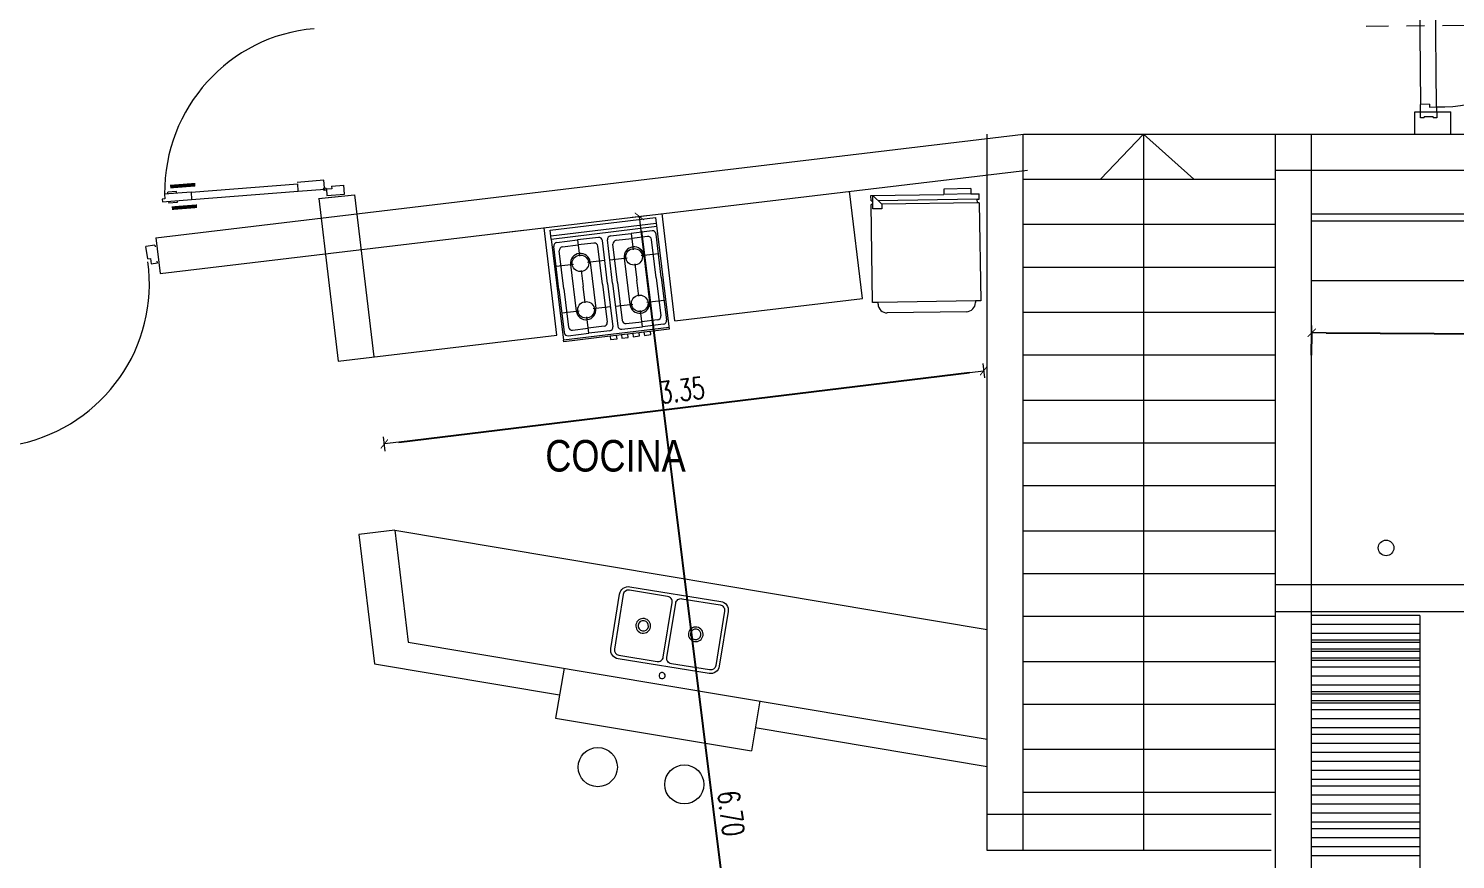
# Model space of a CAD drawing. Header units: millimetres. Extents: x 4525 to 9082, y 179 to 563.
# Drawn here: x 5381.25 to 5389.17, y 488.04 to 492.65 of the extents above; entities that cross this region are included whole.
import ezdxf

# ---------------------------------------------------------------- set-up
doc = ezdxf.new("R2010")
doc.units = ezdxf.units.MM
doc.header["$LTSCALE"] = 100
doc.linetypes.add('ACAD_ISO04W100', pattern=[30, 24, -3, 0, -3])
doc.linetypes.add('DASHDOT2', pattern=[0.5, 0.25, -0.125, 0, -0.125])
doc.layers.get('DEFPOINTS').update_dxf_attribs({"lineweight": 5})
for name, color, linetype, lineweight in [('000-Ejes', 251, 'ACAD_ISO04W100', 5), ('004-Carpinterias', 1, 'Continuous', 18), ('004-Carpinterias Puertas', 1, 'Continuous', 13), ('006-Cotas parciales', 7, 'Continuous', 5), ('A01-Barrido', 250, 'Continuous', 5), ('A01-Carpinterias', 1, 'Continuous', 18), ('EQ-cocinas', 24, 'Continuous', 18), ('HATCH MUROS', 251, 'Continuous', 9), ('SANIT', 12, 'Continuous', 13), ('SANIT-INT', 11, 'Continuous', 5)]:
    doc.layers.add(name, color=color, linetype=linetype, lineweight=lineweight)
doc.styles.add('AREAL', font='ARIALN.TTF')
doc.styles.add('COTAS', font='ROMANS.shx', dxfattribs={"width": 0.7})
doc.dimstyles.new('COTA40', dxfattribs={"dimscale": 0.4, "dimtxt": 0.3, "dimasz": 0.2, "dimexe": 0, "dimexo": 0, "dimgap": 0.09, "dimtad": 1, "dimzin": 0, "dimdsep": 46, "dimtxsty": 'COTAS', "dimblk1": 'COTA_N', "dimblk2": 'COTA_N', "dimsah": 1, "dimcen": 0.1, "dimclrd": 1, "dimclre": 8, "dimclrt": 5, "dimaunit": 1, "dimadec": 3, "dimazin": 0, "dimtfac": 1, "dimtix": 1, "dimtmove": 2, "dimatfit": 3, "dimldrblk": 'COTA_N', "dimfxl": 0, "dimtolj": 1, "dimtzin": 0, "dimarcsym": 0})

# ---------------------------------------------------------------- blocks, each defined once
blk = doc.blocks.new('COTA_N')
for p, q in [((-1, 0), (0, 0)), ((0, 0.5), (0, -0.5))]:
    blk.add_line(p, q)
at = {"const_width": 0.065}
blk.add_lwpolyline([(0.1414213562373163, 0.1414213562373021), (0.2828427124746327, 0.2828427124746187), (0, 0), (-0.1414213562373021, -0.1414213562373021), (-0.2828427124746185, -0.2828427124746185)], dxfattribs=at)
blk = doc.blocks.new('*D543')
at = {"layer": '006-Cotas parciales', "color": 1, "lineweight": -2, "ltscale": 100}
blk.add_line((5384.650997343426, 491.5259349116085), (5385.458618764372, 485.0329420041916), dxfattribs=at)
at = {"layer": 'DEFPOINTS', "color": 0, "ltscale": 100}
for p in [(5384.641122753524, 491.6053231504998), (5385.468493354305, 484.953553765304), (5385.468493354289, 484.9535537653021)]:
    blk.add_point(p, dxfattribs=at)
at = {"layer": '006-Cotas parciales', "color": 1, "lineweight": -2, "ltscale": 100, "xscale": 0.08000000000000002, "yscale": 0.08000000000000002, "zscale": 0.08000000000000007}
for p, rotation in [((5384.641122753508, 491.6053231504978), 97.09023635948252), ((5385.468493354289, 484.9535537653021), 277.0902363594825)]:
    blk.add_blockref('COTA_N', p, dxfattribs=dict(at, rotation=rotation))
at = {"layer": '006-Cotas parciales', "color": 5, "ltscale": 100, "insert": (5385.150073940566, 488.291287965801), "char_height": 0.12, "attachment_point": 5, "rotation": 277.0902363594825, "style": 'COTAS'}
blk.add_mtext('\\A1;6.70', dxfattribs=at)
blk = doc.blocks.new('PUERTA 1.04 0.90 PT')
at = {"layer": '000-Ejes', "linetype": 'DASHDOT2', "ltscale": 0.005}
blk.add_line((804.5839257300975, 1061.020194796287), (803.7390863906453, 1061.020194781595), dxfattribs=at)
at = {"layer": '004-Carpinterias', "linetype": 'Continuous'}
for p, q in [((804.1810281510955, 1060.632680111914), (803.2809786072223, 1060.632680111915)), ((803.2659785910225, 1060.590680066712), (804.1810281510955, 1060.590680066712))]:
    blk.add_line(p, q, dxfattribs=at)
at = {"layer": '004-Carpinterias', "color": 1, "linetype": 'Continuous'}
for p, q in [((803.2809786072219, 1060.632680111914), (803.2809786072219, 1060.605680082911)), ((803.3309786447421, 1060.63268011203), (803.3309786447417, 1060.642680122837)), ((803.3789786965804, 1060.642680122778), (803.3309786448012, 1060.642680122837)), ((803.485978812168, 1060.680680163877), (803.345978660941, 1060.680680163877)), ((803.345978660941, 1060.662680144459), (803.345978660941, 1060.680680163877)), ((803.4859788121685, 1060.662680144459), (803.345978660941, 1060.662680144459)), ((803.3789786965808, 1060.63268011209), (803.3789786965804, 1060.642680122897)), ((803.4859788121685, 1060.662680144459), (803.485978812168, 1060.680680163877)), ((803.2659785910221, 1060.605680082911), (803.2659785910225, 1060.590680066712)), ((803.2809786072219, 1060.605680082911), (803.2659785910221, 1060.605680082911)), ((803.2659785910221, 1060.605680082911), (803.2659785910225, 1060.590680066712)), ((803.3309786447421, 1060.590680066709), (803.3309786447417, 1060.580680055901)), ((803.3789786965804, 1060.580680055961), (803.3309786448012, 1060.580680055901)), ((803.345978660941, 1060.560680034287), (803.345978660941, 1060.542680014863)), ((803.4859788121685, 1060.560680034287), (803.345978660941, 1060.560680034287)), ((803.485978812168, 1060.542680014863), (803.345978660941, 1060.542680014863)), ((803.3789786965808, 1060.590680066657), (803.3789786965804, 1060.580680055842)), ((803.4859788121685, 1060.560680034287), (803.485978812168, 1060.542680014863))]:
    blk.add_line(p, q, dxfattribs=at)
at = {"layer": '004-Carpinterias', "ltscale": 0.01, "const_width": 0.02}
for points in [[(803.485978812168, 1060.671680154168), (803.345978660941, 1060.671680154168)], [(803.485978812168, 1060.551680024575), (803.345978660941, 1060.551680024575)]]:
    blk.add_lwpolyline(points, dxfattribs=at)
at = {"layer": 'A01-Barrido', "linetype": 'Continuous'}
for p, q in [((804.1969629700295, 1061.472709357166), (804.1960281944289, 1060.567680192956)), ((804.2860304961216, 1060.582680223823), (804.2869652720233, 1061.457709355702))]:
    blk.add_line(p, q, dxfattribs=at)
for points in [[(804.1810281510955, 1060.578270373851), (804.1810281510955, 1060.612680236461), (804.1860281513043, 1060.612680236461), (804.1860281513043, 1060.580180201324)], [(804.1935281594112, 1060.572680193217), (804.226028194548, 1060.572680193217), (804.226028194548, 1060.567680193009), (804.1916183319379, 1060.567680193009)]]:
    blk.add_lwpolyline(points, dxfattribs=at)
blk.add_circle((804.1860281513043, 1060.572680193217), 0.007500008106809762, dxfattribs=at)
blk.add_arc((804.1773431859738, 1060.574684875566), 0.898238779767937, 88.7484171780801, 176.2980942524262, dxfattribs=at)
at = {"layer": 'A01-Carpinterias', "linetype": 'Continuous'}
for p, q in [((804.1969629703945, 1061.472709360092), (804.1969629703942, 1061.532709315697)), ((804.1969629703942, 1061.532709315697), (804.2169629703942, 1061.532709315697)), ((804.2169629703942, 1061.527709315697), (804.2169629703942, 1061.532709315697)), ((804.2169629703942, 1061.527709315697), (804.2669652720231, 1061.527709315697)), ((804.2669652720231, 1061.532709315697), (804.2669652720231, 1061.527709315697)), ((804.2669652720231, 1061.532709315697), (804.286965272023, 1061.532709315697)), ((804.2869652723446, 1061.532709330389), (804.286965272023, 1061.532709330389)), ((804.286965272023, 1061.532709315697), (804.2869652720233, 1061.457709355702)), ((804.236962978116, 1061.472709372035), (804.1969629703945, 1061.472709360092)), ((804.236962978116, 1061.457709355701), (804.236962978116, 1061.472709372035)), ((804.236962978116, 1061.457709355701), (804.2869652720233, 1061.457709355702)), ((804.1810281510955, 1060.590680066712), (804.1810281510955, 1060.632680111914)), ((804.2360282018935, 1060.567680207487), (804.196028194548, 1060.567680193009)), ((804.1960281944289, 1060.567680192949), (804.1960281944284, 1060.547680171387)), ((804.1960281941715, 1060.547680171353), (804.1960281941717, 1060.507680263828)), ((804.1960281941715, 1060.547680171353), (804.1960281944284, 1060.547680171387)), ((804.2360282018935, 1060.582680223821), (804.2860282018935, 1060.582680223823)), ((804.2360282018935, 1060.582680223821), (804.2360282018935, 1060.567680207487)), ((804.2860281798569, 1060.507680263828), (804.2860282018935, 1060.582680223823)), ((804.1960281941717, 1060.507680263828), (804.2169629703942, 1060.507680263828)), ((804.1960281941717, 1060.507680160547), (804.206028194172, 1060.507680160547)), ((804.2169629703942, 1060.512680263828), (804.2169629703942, 1060.507680263828)), ((804.2169629703942, 1060.512680263828), (804.2669652720231, 1060.512680263828)), ((804.2669652720231, 1060.507680263828), (804.2669652720231, 1060.512680263828)), ((804.2669652720231, 1060.507680263828), (804.2860281798569, 1060.507680263828)), ((804.286030496123, 1060.507680175239), (804.2760304961214, 1060.507680175239))]:
    blk.add_line(p, q, dxfattribs=at)
blk = doc.blocks.new('Hela1')
at = {"layer": 'SANIT'}
for p, q in [((-0.2200000000000015, 0), (0.2200000000000015, 0)), ((-0.2999999999999998, -0.6100000000000012), (-0.2999999999999998, -0.0600000000000005)), ((-0.2999999999999998, -0.0600000000000005), (-0.2700000000000022, -0.06000000000000227)), ((-0.2700000000000005, -0.0600000000000005), (-0.2700000000000005, -0.05000000000000071)), ((-0.2700000000000022, -0.06000000000000227), (0.2700000000000005, -0.0600000000000005)), ((0.2700000000000005, -0.05000000000000071), (0.2700000000000005, -0.0600000000000005)), ((0.2700000000000005, -0.06000000000000227), (0.2999999999999998, -0.0600000000000005)), ((0.2999999999999998, -0.0600000000000005), (0.2999999999999998, -0.6100000000000012)), ((-0.2999999999999998, -0.6100000000000012), (-0.2900000000000018, -0.6100000000000021)), ((-0.2900000000000018, -0.6300000000000008), (-0.2999999999999998, -0.6300000000000008)), ((-0.3000000000000016, -0.6300000000000008), (-0.2999999999999998, -0.660000000000001)), ((-0.2900000000000018, -0.6100000000000021), (-0.2900000000000018, -0.6300000000000008)), ((0.2900000000000018, -0.6100000000000021), (0.2900000000000018, -0.6300000000000008)), ((0.2900000000000018, -0.6100000000000021), (0.2999999999999998, -0.6100000000000012)), ((0.2999999999999998, -0.6300000000000008), (0.2900000000000018, -0.6300000000000008)), ((0.2999999999999998, -0.6300000000000008), (0.2999999999999998, -0.660000000000001)), ((-0.2550000000000017, -0.6600000000000001), (-0.2999999999999998, -0.660000000000001)), ((-0.2550000000000017, -0.6900000000000013), (-0.2550000000000017, -0.6600000000000001)), ((-0.2550000000000017, -0.6900000000000004), (-0.1049999999999995, -0.6900000000000013)), ((-0.1049999999999995, -0.6900000000000022), (-0.1049999999999995, -0.6600000000000001)), ((0.2999999999999998, -0.660000000000001), (-0.1049999999999995, -0.6599999999999993))]:
    blk.add_line(p, q, dxfattribs=at)
for centre, start, end in [((-0.2200000000000015, -0.05000000000000071), 89.99999999999979, 180), ((0.2200000000000015, -0.05000000000000071), 0, 89.99999999999974)]:
    blk.add_arc(centre, 0.05, start, end, dxfattribs=at)
at = {"layer": 'SANIT-INT'}
for p, q in [((-0.2900000000000018, -0.6100000000000021), (0.2400000000000011, -0.6100000000000021)), ((-0.2900000000000018, -0.6300000000000008), (0.2600000000000007, -0.6300000000000008)), ((0.2400000000000011, -0.6100000000000021), (0.2400000000000011, -0.5850000000000017)), ((0.2400000000000011, -0.5850000000000017), (0.2900000000000018, -0.5850000000000017)), ((0.2900000000000018, -0.6600000000000028), (0.2400000000000011, -0.6100000000000021)), ((0.2900000000000018, -0.5850000000000017), (0.2900000000000018, -0.6100000000000021)), ((0.2900000000000018, -0.6300000000000008), (0.2900000000000018, -0.6600000000000028)), ((-0.2550000000000017, -0.6600000000000001), (-0.1049999999999995, -0.6599999999999993))]:
    blk.add_line(p, q, dxfattribs=at)
blk = doc.blocks.new('MI PILETA 104EC')
at = {"layer": 'SANIT'}
for points in [[(-0.009999999999990905, 0.1035258468169786), (-0.009999999999990905, 0.4135258468170377, 0.414213562373095), (-0.03999999999996362, 0.4435258468170105), (-0.2549999999999955, 0.4435258468170105, 0.4142135623731034), (-0.2849999999999682, 0.4135258468170377), (-0.2849999999999682, 0.1035258468169786, 0.414213562373095), (-0.2549999999999955, 0.07352584681700591), (-0.03999999999996362, 0.07352584681700591, 0.414213562373095)], [(0.04000000000007731, 0.4435258468170105), (0.2549999999999955, 0.4435258468170105, -0.414213562373095), (0.2850000000000819, 0.4135258468169241), (0.2849999999999682, 0.1035258468169786, -0.414213562373095), (0.2549999999999955, 0.07352584681700591), (0.04000000000007731, 0.07352584681700591, -0.414213562373095), (0.009999999999990905, 0.1035258468169786), (0.009999999999990905, 0.4135258468169241, -0.414213562373095)]]:
    blk.add_lwpolyline(points, format="xyb", close=True, dxfattribs=at)
at = {"layer": 'SANIT-INT'}
blk.add_lwpolyline([(0.3050000000000637, 0.1035258468169786), (0.3050000000000637, 0.4135258468170377, 0.4142135623738675), (0.2549999999999955, 0.4635258468169923), (-0.2549999999999955, 0.4635258468169923, 0.4142135623738675), (-0.3050000000000637, 0.4135258468170377), (-0.3050000000000637, 0.1035258468169786, 0.4142135623732016), (-0.2549999999999955, 0.05352584681713779), (0.2550000000001091, 0.0535258468170241, 0.4142135623732016)], format="xyb", close=True, dxfattribs=at)
for centre, radius in [((-0.1474999999999227, 0.258525846817065), 0.0409911865168624), ((-0.1474999999999227, 0.258525846817065), 0.02896462872615757), ((0.1475000000000364, 0.2585258468169513), 0.0409911865168624), ((0.1475000000000364, 0.2585258468169513), 0.02896462872615757), ((0, 0), 0.017)]:
    blk.add_circle(centre, radius, dxfattribs=at)
blk = doc.blocks.new('Anaf1')
at = {"layer": 'SANIT', "linetype": 'ByBlock'}
for p, q in [((-0.2949999999999591, 0), (0.2950000000001864, 1.13686837721616e-13)), ((-0.2949999999999591, -0.04999999999995453), (-0.2949999999999591, 0)), ((0.2950000000001864, 1.13686837721616e-13), (0.2950000000001864, -0.6249999999998863)), ((-0.2949999999999591, -0.04999999999995453), (-0.2949999999999591, -0.6159999999999854)), ((-0.2659999999999627, -0.07200000000000273), (-0.1499999999999773, -0.07200000000000273)), ((-0.03399999999999181, -0.07200000000000273), (-0.1499999999999773, -0.07200000000000273)), ((0.03399999999999181, -0.07200000000000273), (0.1499999999999773, -0.07200000000000273)), ((0.2660000000001901, -0.07199999999988904), (0.1499999999999773, -0.07200000000000273)), ((-0.2860000000000582, -0.33299999999997), (-0.2860000000000582, -0.09199999999998454)), ((-0.01400000000001, -0.33299999999997), (-0.01400000000001, -0.09199999999998454)), ((0.01400000000001, -0.33299999999997), (0.01400000000001, -0.09199999999998454)), ((0.2860000000002856, -0.3329999999998563), (0.2860000000002856, -0.09199999999987085)), ((-0.2860000000000582, -0.33299999999997), (-0.2860000000000582, -0.5739999999999554)), ((-0.01400000000001, -0.33299999999997), (-0.01400000000001, -0.5739999999999554)), ((0.01400000000001, -0.33299999999997), (0.01400000000001, -0.5739999999999554)), ((0.2860000000002856, -0.3329999999998563), (0.2860000000002856, -0.5739999999998417)), ((-0.2949999999999591, -0.625), (-0.2949999999999591, -0.6159999999999854)), ((-0.03499999999996817, -0.625), (-0.2949999999999591, -0.625)), ((-0.2659999999999627, -0.5940000000000509), (-0.1499999999999773, -0.5940000000000509)), ((-0.03399999999999181, -0.5940000000000509), (-0.1499999999999773, -0.5940000000000509)), ((-0.03499999999996817, -0.625), (-0.03499999999996817, -0.6430000000000291)), ((0.0009999999999763531, -0.6430000000000291), (0.0009999999999763531, -0.625)), ((0.02800000000002001, -0.625), (0.0009999999999763531, -0.625)), ((0.02800000000002001, -0.625), (0.02800000000002001, -0.6430000000000291)), ((0.03399999999999181, -0.5940000000000509), (0.1499999999999773, -0.5940000000000509)), ((0.06399999999996453, -0.6430000000000291), (0.06399999999996453, -0.625)), ((0.09100000000000819, -0.625), (0.06399999999996453, -0.625)), ((0.09100000000000819, -0.625), (0.09100000000000819, -0.6430000000000291)), ((0.1269999999999527, -0.6430000000000291), (0.1269999999999527, -0.625)), ((0.1539999999999964, -0.625), (0.1269999999999527, -0.625)), ((0.2660000000001901, -0.5939999999999372), (0.1499999999999773, -0.5940000000000509)), ((0.1539999999999964, -0.625), (0.1539999999999964, -0.6430000000000291)), ((0.2950000000001864, -0.6249999999998863), (0.1900000000000546, -0.625)), ((0.1900000000000546, -0.6430000000000291), (0.1900000000000546, -0.625)), ((-0.03499999999996817, -0.6430000000000291), (0.0009999999999763531, -0.6430000000000291)), ((0.02800000000002001, -0.6430000000000291), (0.06399999999996453, -0.6430000000000291)), ((0.09100000000000819, -0.6430000000000291), (0.1269999999999527, -0.6430000000000291)), ((0.1539999999999964, -0.6430000000000291), (0.1900000000000546, -0.6430000000000291))]:
    blk.add_line(p, q, dxfattribs=at)
for centre in [(-0.1499999999999773, -0.2029999999999745), (0.1499999999999773, -0.2029999999999745), (-0.1499999999999773, -0.4629999999999654), (0.1499999999999773, -0.4629999999999654)]:
    blk.add_circle(centre, 0.046, dxfattribs=at)
for centre, start, end in [((-0.2659999999999627, -0.09199999999998454), 90, 180), ((-0.03399999999999181, -0.09199999999998454), 0, 90), ((0.03399999999999181, -0.09199999999998454), 90, 180), ((0.2660000000001901, -0.09199999999987085), 0, 90), ((-0.2659999999999627, -0.5739999999999554), 180, 270), ((-0.03399999999999181, -0.5739999999999554), 270, 0), ((0.03399999999999181, -0.5739999999999554), 180, 270), ((0.2660000000001901, -0.5739999999998417), 270, 0)]:
    blk.add_arc(centre, 0.02, start, end, dxfattribs=at)
at = {"layer": 'SANIT-INT'}
for p, q in [((-0.2949999999999591, -0.03200000000003911), (0.2950000000001864, -0.03199999999992542)), ((-0.2949999999999591, -0.04999999999995453), (0.2950000000001864, -0.04999999999984084)), ((-0.1499999999999773, -0.07200000000000273), (-0.1499999999999773, -0.1634529552741242)), ((0.1499999999999773, -0.07200000000000273), (0.1499999999999773, -0.1634529552741242)), ((-0.2580000000000382, -0.33299999999997), (-0.2580000000000382, -0.1200000000000045)), ((-0.2380000000000564, -0.1000000000000227), (-0.1499999999999773, -0.1000000000000227)), ((-0.06200000000001182, -0.1000000000000227), (-0.1499999999999773, -0.1000000000000227)), ((-0.04200000000003001, -0.33299999999997), (-0.04200000000003001, -0.1200000000000045)), ((0.04200000000003001, -0.33299999999997), (0.04200000000003001, -0.1200000000000045)), ((0.06200000000001182, -0.1000000000000227), (0.1499999999999773, -0.1000000000000227)), ((0.23700000000008, -0.1000000000000227), (0.1499999999999773, -0.1000000000000227)), ((0.2580000000002656, -0.3329999999998563), (0.2580000000002656, -0.1199999999998909)), ((-0.2860000000000582, -0.2029999999999745), (-0.1895470447259413, -0.2029999999999745)), ((-0.2050000000000409, -0.2029999999999745), (-0.2050000000000409, -0.4629999999999654)), ((-0.01400000000001, -0.2029999999999745), (-0.1104529552741269, -0.2029999999999745)), ((-0.09500000000002728, -0.2029999999999745), (-0.09500000000002728, -0.4629999999999654)), ((0.01400000000001, -0.2029999999999745), (0.1104529552741269, -0.2029999999999745)), ((0.09500000000002728, -0.2029999999999745), (0.09500000000002728, -0.4629999999999654)), ((0.2860000000002856, -0.2029999999998608), (0.1895470447259413, -0.2029999999999745)), ((0.2050000000000409, -0.2029999999999745), (0.2050000000000409, -0.4629999999999654)), ((-0.1499999999999773, -0.2425470447258249), (-0.1499999999999773, -0.33299999999997)), ((0.1499999999999773, -0.2425470447258249), (0.1499999999999773, -0.33299999999997)), ((-0.2580000000000382, -0.33299999999997), (-0.2580000000000382, -0.5460000000000491)), ((-0.1499999999999773, -0.4234529552741151), (-0.1499999999999773, -0.33299999999997)), ((-0.04200000000003001, -0.33299999999997), (-0.04200000000003001, -0.5460000000000491)), ((0.04200000000003001, -0.33299999999997), (0.04200000000003001, -0.5460000000000491)), ((0.1499999999999773, -0.4234529552741151), (0.1499999999999773, -0.33299999999997)), ((0.2580000000002656, -0.3329999999998563), (0.2580000000002656, -0.5459999999999354)), ((-0.2860000000000582, -0.4629999999999654), (-0.1895470447259413, -0.4629999999999654)), ((-0.01400000000001, -0.4629999999999654), (-0.1104529552741269, -0.4629999999999654)), ((0.01400000000001, -0.4629999999999654), (0.1104529552741269, -0.4629999999999654)), ((0.2860000000002856, -0.4629999999998518), (0.1895470447259413, -0.4629999999999654)), ((-0.1499999999999773, -0.5940000000000509), (-0.1499999999999773, -0.5025470447258158)), ((0.1499999999999773, -0.5940000000000509), (0.1499999999999773, -0.5025470447258158)), ((0.2950000000001864, -0.6159999999998718), (-0.2949999999999591, -0.6159999999999854)), ((-0.2380000000000564, -0.5660000000000309), (-0.1499999999999773, -0.5660000000000309)), ((-0.06200000000001182, -0.5660000000000309), (-0.1499999999999773, -0.5660000000000309)), ((0.0009999999999763531, -0.625), (-0.03499999999996817, -0.625)), ((0.06399999999996453, -0.625), (0.02800000000002001, -0.625)), ((0.06200000000001182, -0.5660000000000309), (0.1499999999999773, -0.5660000000000309)), ((0.1269999999999527, -0.625), (0.09100000000000819, -0.625)), ((0.23700000000008, -0.5660000000000309), (0.1499999999999773, -0.5660000000000309)), ((0.1900000000000546, -0.625), (0.1539999999999964, -0.625))]:
    blk.add_line(p, q, dxfattribs=at)
for centre, radius, start, end in [((-0.2380000000000564, -0.1200000000000045), 0.02, 90, 180), ((-0.1499999999999773, -0.2029999999999745), 0.055, 0, 180), ((-0.06200000000001182, -0.1200000000000045), 0.02, 0, 90), ((0.06200000000001182, -0.1200000000000045), 0.02, 90, 180), ((0.1499999999999773, -0.2029999999999745), 0.055, 0, 180), ((0.2371434290697607, -0.1208743994770884), 0.02087489222549785, 2.400686010455708, 90.39367604510993), ((-0.1499999999999773, -0.4629999999999654), 0.055, 180, 0), ((0.1499999999999773, -0.4629999999999654), 0.055, 180, 0), ((-0.2380000000000564, -0.5460000000000491), 0.02, 180, 270), ((-0.06200000000001182, -0.5460000000000491), 0.02, 270, 0), ((0.06200000000001182, -0.5460000000000491), 0.02, 180, 270), ((0.237143429069647, -0.5451256005227378), 0.02087489222558157, 269.6063239552093, 357.5993139895573)]:
    blk.add_arc(centre, radius, start, end, dxfattribs=at)
blk = doc.blocks.new('*D548')
at = {"layer": '006-Cotas parciales', "color": 1, "lineweight": -2, "ltscale": 100}
blk.add_line((5383.305405325699, 490.3518718211975), (5386.472784909282, 490.7385894004128), dxfattribs=at)
at = {"layer": 'DEFPOINTS', "color": 0, "ltscale": 100}
for p in [(5386.552195217649, 490.7482849109776), (5386.552195217649, 490.7482849109779), (5383.225995017333, 490.3421763106322)]:
    blk.add_point(p, dxfattribs=at)
at = {"layer": '006-Cotas parciales', "color": 1, "lineweight": -2, "ltscale": 100, "xscale": 0.08000000000000002, "yscale": 0.08000000000000002, "zscale": 0.08000000000000007}
for p, rotation in [((5386.552195217649, 490.7482849109779), 6.961009903431004), ((5383.225995017333, 490.3421763106325), 186.961009903431)]:
    blk.add_blockref('COTA_N', p, dxfattribs=dict(at, rotation=rotation))
at = {"layer": '006-Cotas parciales', "color": 5, "ltscale": 100, "insert": (5384.877460504812, 490.6405229808451), "char_height": 0.12, "attachment_point": 5, "rotation": 6.961009903431004, "style": 'COTAS'}
blk.add_mtext('\\A1;3.35', dxfattribs=at)
blk = doc.blocks.new('*D566')
at = {"layer": '006-Cotas parciales', "color": 8, "lineweight": -2, "ltscale": 100}
for p, q in [((5388.372449825527, 490.8352483103184), (5388.373228187058, 490.9592701381068)), ((5391.822474713973, 490.8135959391012), (5391.823253075504, 490.9376177668896))]:
    blk.add_line(p, q, dxfattribs=at)
at = {"layer": '006-Cotas parciales', "color": 1, "lineweight": -2, "ltscale": 100}
blk.add_line((5388.453226611576, 490.9587680676463), (5391.743254650986, 490.93811983735), dxfattribs=at)
at = {"layer": 'DEFPOINTS', "color": 0, "ltscale": 100}
for p in [(5391.823253075504, 490.9376177668896), (5388.372449825527, 490.8352483103184), (5391.822474713973, 490.8135959391012)]:
    blk.add_point(p, dxfattribs=at)
at = {"layer": '006-Cotas parciales', "color": 1, "lineweight": -2, "ltscale": 100, "xscale": 0.08000000000000002, "yscale": 0.08000000000000002, "zscale": 0.08000000000000007}
for p, rotation in [((5388.373228187058, 490.9592701381068), 179.6404161594519), ((5391.823253075504, 490.9376177668896), 359.6404161594519)]:
    blk.add_blockref('COTA_N', p, dxfattribs=dict(at, rotation=rotation))
at = {"layer": '006-Cotas parciales', "color": 5, "ltscale": 100, "insert": (5390.098843115834, 491.044442061919), "char_height": 0.12, "attachment_point": 5, "rotation": 359.64041615945195, "style": 'COTAS'}
blk.add_mtext('\\A1;3.45', dxfattribs=at)

msp = doc.modelspace()

# ---------------------------------------------------------------- linework, layer by layer
at = {"layer": '004-Carpinterias', "linetype": 'Continuous', "extrusion": (0.1454955874286189, 0.01140823755302521, 0.9892931244857284)}
for p, q in [((5382.153130185361, 491.740467351281, 2.038725586604505), (5382.005190290854, 491.7288674568128, 2.060616910491325)), ((5382.153130185362, 491.7404673512823, 2.038725586604453), (5382.744889763392, 491.7868669291583, 1.95116029105699)), ((5382.156413311331, 491.6985958229974, 2.038725586604482), (5382.748172889359, 491.7449954008734, 1.951160291057018)), ((5382.890763984919, 491.8058278832472, 3.847897563919751), (5382.74282409041, 491.7942279887779, 3.869788887806627)), ((5382.748172889359, 491.7449954008734, 1.951160291057041), (5382.896112783866, 491.7565952953418, 1.929268967170165)), ((5381.993679411396, 491.6858359378274, 2.062806045244221), (5382.156413311332, 491.6985958229949, 2.038725586604434))]:
    msp.add_line(p, q, dxfattribs=at)
at = {"layer": '004-Carpinterias', "color": 1, "linetype": 'Continuous', "extrusion": (0.1454955874286189, 0.01140823755302521, 0.9892931244857284)}
for p, q in [((5382.071474752098, 491.7440954929147, 2.050692832949258), (5382.024133934782, 491.7403835227389, 2.057698064149781)), ((5382.024915631388, 491.7304141111944, 2.057698064158449), (5382.024133934724, 491.7403835227339, 2.057698064158421)), ((5382.072256448751, 491.7341260814928, 2.050692832949201), (5382.071474752089, 491.7440954930339, 2.050692832949286)), ((5382.153130185362, 491.7404673512823, 2.038725586604491), (5382.156413311332, 491.6985958229949, 2.038725586604434)), ((5382.007300871831, 491.7019500458272, 2.060616910491325), (5381.992506866402, 491.7007900551275, 2.062806045244235)), ((5381.992506866402, 491.7007900551275, 2.062806045244235), (5381.993679411396, 491.6858359378274, 2.062806045244221)), ((5381.992506866402, 491.7007900551275, 2.062806045244235), (5381.993679411396, 491.6858359378274, 2.062806045244221)), ((5382.005190290854, 491.7288674568128, 2.060616910491353), (5382.007300871831, 491.7019500458272, 2.060616910491325)), ((5382.028198757364, 491.6885425827906, 2.057698064158478), (5382.028980454027, 491.6785731712502, 2.057698064158535)), ((5382.076321271392, 491.6822851415477, 2.050692832949286), (5382.028980454086, 491.6785731712534, 2.057698064149809)), ((5382.075539574737, 491.6922545529762, 2.050692832949215), (5382.076321271401, 491.6822851414312, 2.050692832949286))]:
    msp.add_line(p, q, dxfattribs=at)
at = {"layer": '004-Carpinterias', "color": 1, "linetype": 'Continuous'}
msp.add_line((5382.005190290854, 491.7288674568137, 2.060616910491353), (5382.007300871831, 491.7019500458272, 2.060616910491325), dxfattribs=at)
at = {"layer": '004-Carpinterias', "ltscale": 0.01, "const_width": 0.02, "elevation": 2.060616905342868}
for points in [[(5382.176606375699, 491.781427853516), (5382.037034614199, 491.7704841002471)], [(5382.185986735642, 491.6617949151186), (5382.046414974142, 491.6508511618485)]]:
    msp.add_lwpolyline(points, dxfattribs=at)
at = {"layer": 'A01-Barrido', "linetype": 'Continuous', "extrusion": (0.1454955874286189, 0.01140823755302521, 0.9892931244857284)}
msp.add_circle((69.47311989156105, -5346.714489509284, 790.7063205786183), 0.007500008106809762, dxfattribs=at)
msp.add_arc((69.44962983854265, -5346.72923374005, 790.7063205786189), 0.9160055875241548, 0.3337733189142081, 85.90012292757936, dxfattribs=at)
at = {"layer": 'A01-Barrido', "linetype": 'Continuous', "extrusion": (-0.02102444757590097, 0.1444198270646843, 0.9892931244857284)}
msp.add_arc((-5395.642890433462, 286.2717355959865, -40.28330640858586), 0.9160055875241548, 94.09987707240775, 179.6662266810925, dxfattribs=at)
at = {"layer": 'A01-Carpinterias', "linetype": 'Continuous', "extrusion": (0.1454955874286189, 0.01140823755302521, 0.9892931244857284)}
for p, q in [((5382.748172889359, 491.7449954008734, 1.951160291057041), (5382.744889763391, 491.7868669291578, 1.951160291057013)), ((5382.894047110886, 491.7639563549616, 3.847897563919779), (5382.890763984919, 491.8058278832472, 3.847897563919751)), ((5382.93361755878, 491.7580314205633, 1.923736569562486), (5382.90402954281, 491.7557114389205, 1.928114839823244)), ((5382.90402954281, 491.7557114389205, 1.928114839823244), (5382.906765476908, 491.7208185523636, 1.928114839823344)), ((5382.932445013776, 491.7729855379961, 1.923736569562443), (5383.001483593904, 491.7783988191576, 1.913520623936101)), ((5382.932445013776, 491.7729855379961, 1.923736569562443), (5382.93361755878, 491.7580314205633, 1.923736569562486)), ((5383.005392072992, 491.7285518153239, 1.913520623936215), (5383.001483593904, 491.7783988191576, 1.913520623936101)), ((5382.906765476908, 491.7208185523636, 1.928114839823344), (5383.005392072992, 491.7285518153239, 1.913520623936215))]:
    msp.add_line(p, q, dxfattribs=at)
at = {"layer": 'A01-Carpinterias', "linetype": 'Continuous', "extrusion": (-0.02102444757590097, 0.1444198270646843, 0.9892931244857284)}
for p, q in [((5381.951855301182, 491.445174148522, 3.831930307172448), (5381.902376806367, 491.4379711346323, 3.831930307172349)), ((5381.912353040245, 491.3694430096277, 3.842146252798861), (5381.902376806367, 491.4379711346323, 3.831930307172349)), ((5381.951855301183, 491.4451741485229, 3.831930307172335), (5381.95328047822, 491.4353844110885, 3.833389728764906)), ((5381.912353040245, 491.3694430096277, 3.842146252798861), (5381.927196590431, 491.3716039140483, 3.842146252798861)), ((5381.927196590431, 491.3716039140483, 3.842146252798861), (5381.931472126761, 491.3422346646873, 3.846524523097108)), ((5381.931472126761, 491.3422346646873, 3.846524523097108), (5381.966107071568, 491.3472767741831, 3.84652452309708)), ((5381.966107071568, 491.3472767741831, 3.84652452309708), (5381.96468189453, 491.3570665116169, 3.845065101504622))]:
    msp.add_line(p, q, dxfattribs=at)
at = {"layer": 'HATCH MUROS', "color": 0, "linetype": 'ByBlock', "ltscale": 100}
for p, q in [((5388.945531200426, 492.061316941886, 1.918628596749272), (5388.945531306923, 492.1863156044273, 1.918628596749272)), ((5388.945531306927, 492.1863156044272, 1.918628596749272), (5389.145531306928, 492.1863154340323, 1.918628596749272)), ((5389.145531200433, 492.0613167387775, 1.918628596749272), (5389.145531306928, 492.1863154340323, 1.918628596749272)), ((5381.957906276544, 491.4862496509538, 1.918628596749272), (5386.772443986807, 492.0613191487473, 1.918628596749272)), ((5386.571891921484, 488.0844300116198, 1.918628596749272), (5386.571895960114, 492.0612524676838, 1.918628596749272)), ((5386.771891921484, 488.0844298085114, 1.918628596749272), (5386.771895960113, 492.0612522645754, 1.918628596749272)), ((5386.772443986807, 492.0613191487473, 1.918628596749272), (5390.561530973038, 492.0613153007702, 1.918628596749272)), ((5388.172443986807, 485.0858849594337, 1.918628596749272), (5388.172451070653, 492.0613177269814, 1.918628596749272)), ((5388.372443986807, 485.0858847563254, 1.918628596749272), (5388.372451070652, 492.061317523873, 1.918628596749272)), ((5381.981626544804, 491.2876612603724, 1.918628596749272), (5386.796164255068, 491.862730758166, 1.918628596749272)), ((5388.172450867543, 491.8613177269813, 1.918628596749272), (5390.618831728313, 491.8613152425787, 1.918628596749272)), ((5385.878902707162, 491.1489040859886, 1.918628596749272), (5385.807741902379, 491.7446692577323, 1.918628596749272)), ((5386.772443732922, 491.8113191487474, 1.918628596749272), (5388.172450816766, 491.8113177269813, 1.918628596749272)), ((5382.861890057828, 491.7041768392508, 1.918628596749272), (5382.96971947488, 490.8014184827892, 1.918628596749272)), ((5382.861912697179, 491.7041757398337, 1.918628596749272), (5383.060833495858, 491.7249246157666, 1.918628596749272)), ((5383.060833495857, 491.7249246157667, 1.918628596749272), (5383.168307865464, 490.8251387510502, 1.918628596749272)), ((5384.838965574982, 491.0246894343795, 1.918628596749273), (5384.767804770199, 491.620454606123, 1.918628596749273)), ((5388.372450583272, 491.5813968001626, 1.918628596749272), (5389.701994706211, 491.581479700801, 1.918628596749272)), ((5388.372450622558, 491.6200813069185, 1.918628596749272), (5389.701959355409, 491.6201642053502, 1.918628596749272)), ((5383.798144323728, 491.5046341100464, 1.918628596749272), (5383.99673759075, 491.5283135165591, 1.918628596749272)), ((5384.183591181898, 490.9464086427899, 1.918628596749272), (5384.112430377116, 491.5421738145334, 1.918628596749272)), ((5386.772443479036, 491.5613191487475, 1.918628596749272), (5388.172450562881, 491.5613177269815, 1.918628596749272)), ((5381.957906276543, 491.4862496509504, 1.918628596749272), (5381.981626544803, 491.2876612603691, 1.918628596749272)), ((5386.772991264238, 491.323589509373, 1.918628596749613), (5388.172998348083, 491.3235880876069, 1.918628596749613)), ((5388.372450245395, 491.2486911186001, 1.918628596749272), (5389.272450245396, 491.2486902046124, 1.918628596749272)), ((5384.838965574982, 491.0246894343794, 1.918628596749272), (5385.878902707162, 491.1489040859886, 1.918628596749272)), ((5386.772991010353, 491.0735895093731, 1.918628596749613), (5388.172998094197, 491.0735880876071, 1.918628596749613)), ((5382.96971947488, 490.8014184827891, 1.918628596749272), (5384.183591181898, 490.9464086427897, 1.918628596749272)), ((5386.773538795554, 490.8358598699986, 1.918628596749954), (5388.173545879399, 490.8358584482325, 1.918628596749954)), ((5386.773538541669, 490.5858598699987, 1.918628596749954), (5388.173545625514, 490.5858584482327, 1.918628596749954)), ((5386.772442246992, 490.3481302322938, 1.918628596750295), (5388.172449330837, 490.3481288105277, 1.918628596750295)), ((5386.772442246992, 490.3481302322938, 1.918628596750295), (5388.172449330837, 490.3481288105278, 1.918628596750295)), ((5386.772990032194, 490.1104005929193, 1.918628596750636), (5388.172997116038, 490.1103991711532, 1.918628596750636)), ((5383.283228308399, 489.863013636954, 1.918628596749272), (5383.084639917812, 489.8392933686927, 1.918628596749272)), ((5383.084639917811, 489.8392933686927, 1.918628596749272), (5383.1703803353, 489.1214662627835, 1.918628596749272)), ((5383.283228308399, 489.863013636954, 1.918628596749272), (5386.571893167968, 489.3118377181573, 1.918628596749272)), ((5383.283228308398, 489.8630136369537, 1.918628596749272), (5383.357378902642, 489.2422176573671, 1.918628596749272)), ((5386.772989778308, 489.8604005929195, 1.918628596750636), (5388.172996862153, 489.8603991711535, 1.918628596750636)), ((5386.77353756351, 489.622670953545, 1.918628596750978), (5388.173544647355, 489.6226695317789, 1.918628596750978)), ((5386.77353756351, 489.622670953545, 1.918628596750978), (5388.173544647355, 489.622669531779, 1.918628596750978)), ((5388.172448531796, 489.5613177269825, 1.918628596749272), (5389.387355199108, 489.5613175576995, 1.918628596749272)), ((5386.774085348712, 489.3849413141705, 1.918628596751319), (5388.174092432557, 489.3849398924044, 1.918628596751319)), ((5388.172448379465, 489.4113177269825, 1.918628596749272), (5389.387355199108, 489.4113164931936, 1.918628596749272)), ((5388.97243706333, 489.3903854249557, 15.34902877399244), (5388.972410960956, 487.1302141529274, 1.918628596749272)), ((5383.357378902642, 489.2422176573671, 1.918628596749272), (5386.571892550146, 488.7034693844956, 1.918628596749272)), ((5386.772441014948, 489.1349413158402, 1.918628596751319), (5388.172448098792, 489.1349398940741, 1.918628596751319)), ((5386.774085094827, 489.1349413141706, 1.918628596751319), (5388.174092178671, 489.1349398924046, 1.918628596751319)), ((5383.1703803353, 489.1214662627835, 1.918628596749272), (5384.198383370212, 488.9491743019154, 1.918628596749272)), ((5384.223177361946, 489.0971109707095, 1.918628596749272), (5384.17669318802, 488.8197569280164, 1.918628596749272)), ((5385.309512133423, 488.9150426872702, 1.918628596749272), (5385.263027959497, 488.6376886445772, 1.918628596749272)), ((5386.774632880029, 488.8972116747961, 1.91862859675166), (5388.174639963873, 488.89721025303, 1.91862859675166)), ((5384.17669318802, 488.8197569280165, 1.918628596749272), (5385.263027959497, 488.6376886445769, 1.918628596749272)), ((5385.284718141687, 488.7671060184761, 1.918628596749272), (5386.571892395688, 488.5513773010803, 1.918628596749272)), ((5386.774632626143, 488.6472116747962, 1.91862859675166), (5388.174639709988, 488.6472102530302, 1.91862859675166)), ((5386.773536331466, 488.4094820370913, 1.918628596752001), (5388.173543415311, 488.4094806153252, 1.918628596752001)), ((5388.14835046122, 488.2844284106599, 1.918628596749272), (5386.571892124592, 488.2844300116197, 1.918628596749272)), ((5388.148350258111, 488.08442841066, 1.918628596749272), (5386.571891921483, 488.0844300116198, 1.918628596749272))]:
    msp.add_line(p, q, dxfattribs=at)
at = {"layer": 'HATCH MUROS', "color": 4, "linetype": 'ByBlock', "ltscale": 100}
for p, q in [((5387.438533260033, 492.0613184723057, 1.918628596749272), (5387.201060337117, 491.8113187134691, 1.918628596749272)), ((5387.201060337117, 491.8113187134691, 1.918628596749272), (5387.438533260033, 492.0613184723057, 1.918628596749272)), ((5387.438533260033, 492.0613184723057, 1.918628596749272), (5387.438529221335, 488.084429131513, 1.918628596749272)), ((5387.438533260033, 492.0613184723057, 1.918628596749272), (5387.719124829988, 491.8113181873529, 1.918628596749272))]:
    msp.add_line(p, q, dxfattribs=at)
at = {"layer": 'HATCH MUROS', "color": 0, "ltscale": 100}
msp.add_line((5382.86007441724, 491.7039874864101, 1.918628596749272), (5383.060833495858, 491.7249246157666, 1.918628596749272), dxfattribs=at)
at = {"layer": 'HATCH MUROS', "ltscale": 100}
for p, q in [((5388.97243706333, 489.3903854249557, 15.34902877399244), (5388.372443326817, 489.3903854249548, 15.34902877399244)), ((5388.972438050288, 489.2903854249544, 15.34902877399244), (5388.37244324162, 489.2903854249544, 15.34902877399244)), ((5388.972437556809, 489.3403854249546, 15.34902877399244), (5388.372443284218, 489.3403854249546, 15.34902877399244)), ((5388.972437556809, 489.3403854249555, 15.34902877399244), (5388.545523234683, 489.3403854249546, 15.34902877399244)), ((5388.972438543766, 489.2403854249542, 15.34902877399244), (5388.372443199021, 489.2403854249552, 15.34902877399244)), ((5388.972437471612, 489.203233981406, 13.43040017724317), (5388.37244319902, 489.203233981406, 13.43040017724317)), ((5388.972436978132, 489.253233981407, 13.43040017724317), (5388.372443241619, 489.2532339814061, 13.43040017724317)), ((5388.972437471612, 489.2032339814069, 13.43040017724317), (5388.545523149485, 489.203233981406, 13.43040017724317)), ((5388.972442747184, 489.1403854249539, 15.34902877399244), (5388.372443113823, 489.1403854249548, 15.34902877399244)), ((5388.972439530722, 489.1403854249548, 15.34902877399244), (5388.372443113823, 489.1403854249548, 15.34902877399244)), ((5388.972439037244, 489.190385424955, 15.34902877399244), (5388.372443156422, 489.190385424955, 15.34902877399244)), ((5388.97243796509, 489.1532339814058, 13.43040017724317), (5388.372443156422, 489.1532339814058, 13.43040017724317)), ((5388.972439530722, 489.1403854249557, 15.34902877399244), (5388.545523234683, 489.1403854249548, 15.34902877399244)), ((5388.972438952046, 489.0532339814063, 13.43040017724317), (5388.372443071225, 489.0532339814063, 13.43040017724317)), ((5388.972438458568, 489.1032339814056, 13.43040017724317), (5388.372443113823, 489.1032339814065, 13.43040017724317)), ((5388.972443113852, 489.1032339814056, 13.43040017724317), (5388.372443113823, 489.1032339814056, 13.43040017724317)), ((5388.972437830108, 489.0532339814063, 13.43040017724351), (5388.372444093595, 489.0532339814054, 13.43040017724351)), ((5388.97243733663, 489.1032339814056, 13.43040017724351), (5388.372444136194, 489.1032339814056, 13.43040017724351)), ((5388.972442661986, 489.0032339814052, 13.43040017724317), (5388.372443028626, 489.0032339814061, 13.43040017724317)), ((5388.972439445524, 489.0032339814061, 13.43040017724317), (5388.372443028626, 489.0032339814061, 13.43040017724317)), ((5388.972443028654, 488.9660825378569, 11.5117715804939), (5388.372443028626, 488.9660825378569, 11.5117715804939)), ((5388.972442612202, 489.0032339814052, 13.43040017724351), (5388.372444050996, 489.0032339814052, 13.43040017724351)), ((5388.972438323587, 489.0032339814052, 13.43040017724351), (5388.372444050996, 489.0032339814052, 13.43040017724351)), ((5388.972437251432, 488.9660825378569, 11.51177158049424), (5388.372444050996, 488.9660825378569, 11.51177158049424)), ((5388.972439445524, 489.003233981407, 13.43040017724317), (5388.545523149485, 489.0032339814061, 13.43040017724317)), ((5388.972438323587, 489.0032339814061, 13.43040017724351), (5388.545524001461, 489.0032339814052, 13.43040017724351)), ((5388.972442612202, 489.0032339814043, 13.43040017724351), (5388.54552434225, 489.0032339814052, 13.43040017724351)), ((5388.972443599158, 488.9032339814049, 13.43040017724351), (5388.372443965798, 488.9032339814058, 13.43040017724351)), ((5388.97244310568, 488.953233981405, 13.43040017724351), (5388.372444008397, 488.953233981405, 13.43040017724351)), ((5388.97243774491, 488.9160825378577, 11.51177158049424), (5388.372444008397, 488.9160825378568, 11.51177158049424)), ((5388.972443020482, 488.8160825378564, 11.51177158049424), (5388.372443923199, 488.8160825378564, 11.51177158049424)), ((5388.972442527004, 488.8660825378566, 11.51177158049424), (5388.372443965798, 488.8660825378566, 11.51177158049424)), ((5388.972438238389, 488.8660825378566, 11.51177158049424), (5388.372443965798, 488.8660825378566, 11.51177158049424)), ((5388.972443965827, 488.8660825378566, 11.51177158049424), (5388.372443965798, 488.8660825378566, 11.51177158049424)), ((5388.972438188604, 488.8660825378566, 11.51177158049458), (5388.372444988168, 488.8660825378566, 11.51177158049458)), ((5388.972438238389, 488.8660825378575, 11.51177158049424), (5388.545523916263, 488.8660825378566, 11.51177158049424)), ((5388.972442527004, 488.8660825378557, 11.51177158049424), (5388.545524257052, 488.8660825378566, 11.51177158049424)), ((5388.972436978132, 488.7289310943088, 9.593142983744997), (5388.372443241619, 488.7289310943079, 9.593142983744997)), ((5388.972443513961, 488.7660825378562, 11.51177158049424), (5388.3724438806, 488.7660825378571, 11.51177158049424)), ((5388.972443880629, 488.7289310943079, 9.593142983744968), (5388.3724438806, 488.7289310943079, 9.593142983744968)), ((5388.972438103407, 488.7289310943079, 9.59314298374531), (5388.372444902971, 488.7289310943079, 9.59314298374531)), ((5388.972437471612, 488.6789310943078, 9.593142983744997), (5388.37244319902, 488.6789310943078, 9.593142983744997)), ((5388.972437471612, 488.6789310943087, 9.593142983744997), (5388.545523149485, 488.6789310943078, 9.593142983744997)), ((5388.972438458568, 488.5789310943074, 9.593142983744997), (5388.372443113823, 488.5789310943083, 9.593142983744997)), ((5388.97243796509, 488.6289310943076, 9.593142983744997), (5388.372443156422, 488.6289310943076, 9.593142983744997)), ((5388.972438952046, 488.5289310943081, 9.593142983744997), (5388.372443071225, 488.5289310943081, 9.593142983744997)), ((5388.972442661986, 488.478931094307, 9.593142983744997), (5388.372443028626, 488.4789310943079, 9.593142983744997)), ((5388.972439445524, 488.4789310943079, 9.593142983744997), (5388.372443028626, 488.4789310943079, 9.593142983744997)), ((5388.972443028654, 488.4417796507587, 7.674514386995725), (5388.372443028626, 488.4417796507587, 7.674514386995725)), ((5388.972437251432, 488.4417796507587, 7.674514386996066), (5388.372444050996, 488.4417796507587, 7.674514386996066)), ((5388.972439445524, 488.4789310943088, 9.593142983744997), (5388.545523149485, 488.4789310943079, 9.593142983744997)), ((5388.972442527004, 488.3417796507584, 7.674514386996066), (5388.372443965798, 488.3417796507584, 7.674514386996066)), ((5388.972438238389, 488.3417796507584, 7.674514386996066), (5388.372443965798, 488.3417796507584, 7.674514386996066)), ((5388.97243774491, 488.3917796507595, 7.674514386996066), (5388.372444008397, 488.3917796507586, 7.674514386996066)), ((5388.972438238389, 488.3417796507593, 7.674514386996066), (5388.545523916263, 488.3417796507584, 7.674514386996066)), ((5388.972442527004, 488.3417796507575, 7.674514386996066), (5388.545524257052, 488.3417796507584, 7.674514386996066)), ((5388.972443020482, 488.2917796507582, 7.674514386996066), (5388.372443923199, 488.2917796507582, 7.674514386996066)), ((5388.972443513961, 488.241779650758, 7.674514386996066), (5388.3724438806, 488.2417796507589, 7.674514386996066)), ((5388.972443880629, 488.2046282072097, 5.755885790246793), (5388.3724438806, 488.2046282072097, 5.755885790246793)), ((5388.972438103407, 488.2046282072097, 5.755885790247135), (5388.372444902971, 488.2046282072097, 5.755885790247135)), ((5388.972439090364, 488.1046282072094, 5.755885790247135), (5388.372444817773, 488.1046282072094, 5.755885790247135)), ((5388.972438596885, 488.1546282072105, 5.755885790247135), (5388.372444860372, 488.1546282072096, 5.755885790247135)), ((5388.972439090364, 488.1046282072103, 5.755885790247135), (5388.545524768238, 488.1046282072094, 5.755885790247135)), ((5388.972439583842, 488.0546282072092, 5.755885790247135), (5388.372444775175, 488.0546282072092, 5.755885790247135))]:
    msp.add_line(p, q, dxfattribs=at)
at = {"layer": 'HATCH MUROS', "color": 4, "linetype": 'ByBlock', "ltscale": 100}
msp.add_circle((5388.785712258455, 489.7648289622579), 0.04333753875484171, dxfattribs=at)
at = {"layer": 'HATCH MUROS', "color": 0, "linetype": 'ByBlock', "ltscale": 100}
for centre in [(5384.410693482282, 488.5476174915834), (5384.89061543357, 488.4516869154281)]:
    msp.add_circle(centre, 0.1085782017507331, dxfattribs=at)

# ---------------------------------------------------------------- block references
at = {"layer": '004-Carpinterias Puertas', "rotation": 180.5889587953053}
msp.add_blockref('PUERTA 1.04 0.90 PT', (6182.309770949719, 1561.895924718089, 2.923251068961054), dxfattribs=at)
at = {"layer": 'EQ-cocinas', "extrusion": (0.002306327962809392, -0.1459239346254614, 0.989293124485737), "rotation": 180.0000046816409}
msp.add_blockref('Hela1', (5393.324746198818, 401.2667408882397, -61.13492725126081), dxfattribs=at)
at = {"layer": 'EQ-cocinas', "rotation": 6.922665913257723}
msp.add_blockref('Anaf1', (5384.438679526727, 491.5642919497313), dxfattribs=at)
at = {"layer": 'EQ-cocinas', "extrusion": (-0.0233280261686373, -0.144065669194148, 0.9892931244857197), "xscale": -1, "rotation": 359.9999953181554}
msp.add_blockref('MI PILETA 104EC', (5237.358656257496, 1329.383925394752, -194.2003798778568), dxfattribs=at)

# ---------------------------------------------------------------- texts
at = {"style": 'AREAL'}
msp.add_text('COCINA', height=0.1749559028437464, dxfattribs=at).set_placement((5384.11927598988, 490.1887570662553, 1.148628596749272))

# ---------------------------------------------------------------- dimensions: what is measured, and where the dimension line sits
at = {"layer": '006-Cotas parciales', "ltscale": 100}
for p1, p2, distance, picture, middle in [((5384.641122753524, 491.6053231504998, 1.918628596749272), (5385.468493354305, 484.9535537653041, 1.918628596749272), -1.558870615977234e-11, '*D543', (5385.150073940566, 488.291287965801, 1.918628596749272)), ((5388.372449825527, 490.8352483103183, 1.918628596749272), (5391.822474713972, 490.813595939101, 1.918628596749272), 0.12402427026475746, '*D566', (5390.098843115834, 491.044442061919, 1.918628596749272))]:
    dim = msp.add_aligned_dim(p1=p1, p2=p2, distance=distance, dimstyle='COTA40', dxfattribs=at)
    dim.commit()
    dim.dimension.update_dxf_attribs({"geometry": picture, "text_midpoint": middle})
at = {"layer": '006-Cotas parciales', "color": 0, "ltscale": 100}
dim = msp.add_aligned_dim(p1=(5383.225995017333, 490.3421763106321, 1.918628596749272), p2=(5386.55219521765, 490.7482849109776, 1.918628596749272), distance=3.9235012622737413e-13, dimstyle='COTA40', dxfattribs=at)
dim.commit()
dim.dimension.update_dxf_attribs({"geometry": '*D548', "text_midpoint": (5384.877460504812, 490.6405229808451, 1.918628596749272)})

doc.saveas('drawing.dxf')
